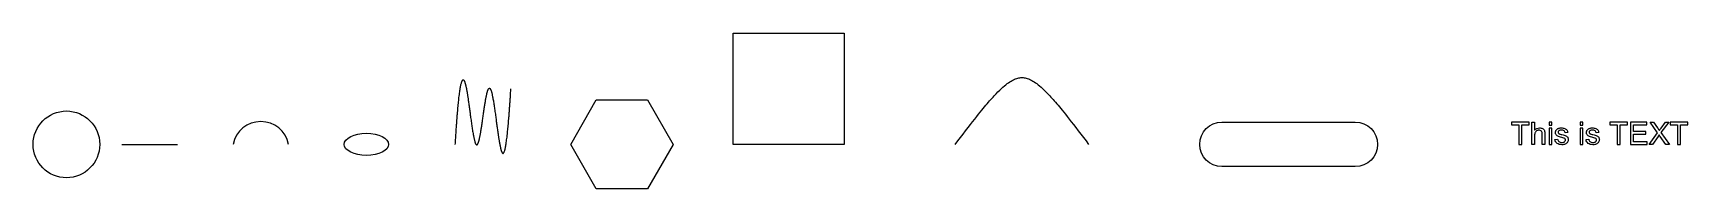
# Model space of a CAD drawing. Extents: x -0.015 to 0.73, y -0.02 to 0.05.
import ezdxf

# ---------------------------------------------------------------- set-up
doc = ezdxf.new("R2010")
doc.units = 13

msp = doc.modelspace()

# ---------------------------------------------------------------- linework, layer by layer
for p, q in [((0.65945, 0), (0.65945, 0.01)), ((0.65945, 0.01), (0.66068, 0.01)), ((0.66068, 0.01), (0.66068, 0.00641)), ((0.71602, 0.00521), (0.71261, 0.01)), ((0.71261, 0.01), (0.71419, 0.01)), ((0.71419, 0.01), (0.716, 0.00744)), ((0.72105, 0.01), (0.71754, 0.00529)), ((0.7176, 0.00735), (0.71961, 0.01)), ((0.71961, 0.01), (0.72105, 0.01)), ((0.025, 0), (0.05, 0)), ((0.66068, 0), (0.65945, 0)), ((0.66068, 0.00396), (0.66068, 0)), ((0.66413, 0), (0.66413, 0.00459)), ((0.66535, 0), (0.66413, 0)), ((0.66535, 0.00459), (0.66535, 0)), ((0.66984, 0.00216), (0.67105, 0.00235)), ((0.67558, 0.00538), (0.67438, 0.00521)), ((0.68381, 0.00216), (0.68502, 0.00235)), ((0.68955, 0.00538), (0.68835, 0.00521)), ((0.71216, 0), (0.71602, 0.00521)), ((0.71374, 0), (0.71216, 0)), ((0.71626, 0.00349), (0.71374, 0)), ((0.71969, 0), (0.71717, 0.00357)), ((0.71754, 0.00529), (0.72132, 0)), ((0.72132, 0), (0.71969, 0))]:
    msp.add_line(p, q)
for points in [[(0.35, 0), (0.3, 0), (0.3, 0.05), (0.35, 0.05)], [(0.22691, 0), (0.23845, 0.02), (0.26155, 0.02), (0.27309, 0), (0.26155, -0.02), (0.23845, -0.02)], [(0.65362, 0.00882), (0.65362, 0), (0.65495, 0), (0.65495, 0.00882), (0.65825, 0.00882), (0.65825, 0.01), (0.65033, 0.01), (0.65033, 0.00882)], [(0.66723, 0.01), (0.66723, 0.00859), (0.66846, 0.00859), (0.66846, 0.01)], [(0.6812, 0.01), (0.6812, 0.00859), (0.68243, 0.00859), (0.68243, 0.01)], [(0.69786, 0.00882), (0.69786, 0), (0.69919, 0), (0.69919, 0.00882), (0.7025, 0.00882), (0.7025, 0.01), (0.69457, 0.01), (0.69457, 0.00882)], [(0.70388, 0.01), (0.70388, 0), (0.71134, 0), (0.71134, 0.00118), (0.7052, 0.00118), (0.7052, 0.00458), (0.71074, 0.00458), (0.71074, 0.00576), (0.7052, 0.00576), (0.7052, 0.00882), (0.71111, 0.00882), (0.71111, 0.01)], [(0.72503, 0.00882), (0.72503, 0), (0.72636, 0), (0.72636, 0.00882), (0.72967, 0.00882), (0.72967, 0.01), (0.72174, 0.01), (0.72174, 0.00882)], [(0.66723, 0.00724), (0.66723, 0), (0.66846, 0), (0.66846, 0.00724)], [(0.6812, 0.00724), (0.6812, 0), (0.68243, 0), (0.68243, 0.00724)]]:
    msp.add_lwpolyline(points, close=True)
msp.add_lwpolyline([(0.52, 0.01), (0.58, 0.01, -1), (0.58, -0.01), (0.52, -0.01, -1)], format="xyb", close=True)
msp.add_circle((0, 0), 0.015)
msp.add_arc((0.0875, -0.0025), 0.01275, 11.30993, 168.69007)
msp.add_ellipse((0.135, 0), major_axis=(-0.01, 0), ratio=0.5)
msp.add_rational_spline([(0.4, 0), (0.43, 0.04), (0.46, 0)], [1, 3, 1], degree=2)
msp.add_open_spline([(0.175, 0), (0.1752, 0.00335), (0.1756, 0.00956), (0.1762, 0.01742), (0.177, 0.02496), (0.178, 0.02955), (0.179, 0.02959), (0.18, 0.0257), (0.181, 0.01898), (0.182, 0.01114), (0.183, 0.00411), (0.184, -0.00034), (0.185, -0.001), (0.186, 0.0024), (0.187, 0.00877), (0.188, 0.01623), (0.189, 0.0226), (0.19, 0.026), (0.191, 0.02534), (0.192, 0.02089), (0.193, 0.01386), (0.194, 0.00602), (0.195, -0.0007), (0.196, -0.00459), (0.197, -0.00455), (0.198, 0.00004), (0.1988, 0.00758), (0.1994, 0.01544), (0.1998, 0.02165), (0.2, 0.025)], degree=5)
for points, knots in [([(0.66068, 0.00641), (0.66099, 0.0067), (0.6616, 0.00728), (0.66243, 0.00737), (0.66285, 0.00741)], [0, 0, 0, 0, 0.1225868, 0.244862, 0.244862, 0.244862, 0.244862]), ([(0.66089, 0.0053), (0.66083, 0.00511), (0.66069, 0.00467), (0.66069, 0.00422), (0.66068, 0.00396)], [0, 0, 0, 0, 0.0596481, 0.1358773, 0.1358773, 0.1358773, 0.1358773]), ([(0.66157, 0.00607), (0.66142, 0.00597), (0.66113, 0.00577), (0.66097, 0.00545), (0.66089, 0.0053)], [0, 0, 0, 0, 0.0529865, 0.1042967, 0.1042967, 0.1042967, 0.1042967]), ([(0.6626, 0.00635), (0.66242, 0.00634), (0.66206, 0.00631), (0.66173, 0.00615), (0.66157, 0.00607)], [0, 0, 0, 0, 0.0534211, 0.1074753, 0.1074753, 0.1074753, 0.1074753]), ([(0.66373, 0.00593), (0.66357, 0.00605), (0.66324, 0.00631), (0.66282, 0.00634), (0.6626, 0.00635)], [0, 0, 0, 0, 0.0575394, 0.1231007, 0.1231007, 0.1231007, 0.1231007]), ([(0.66285, 0.00741), (0.66311, 0.0074), (0.66359, 0.00738), (0.66404, 0.00718), (0.66425, 0.00709)], [0, 0, 0, 0, 0.0756216, 0.1444922, 0.1444922, 0.1444922, 0.1444922]), ([(0.66413, 0.00459), (0.66412, 0.00486), (0.66411, 0.00535), (0.66384, 0.00575), (0.66373, 0.00593)], [0, 0, 0, 0, 0.0801763, 0.1423399, 0.1423399, 0.1423399, 0.1423399]), ([(0.66425, 0.00709), (0.66443, 0.00698), (0.66479, 0.00676), (0.665, 0.00639), (0.6651, 0.00621)], [0, 0, 0, 0, 0.0633876, 0.1237657, 0.1237657, 0.1237657, 0.1237657]), ([(0.6651, 0.00621), (0.66517, 0.00599), (0.66535, 0.00546), (0.66535, 0.00491), (0.66535, 0.00459)], [0, 0, 0, 0, 0.0711878, 0.1651981, 0.1651981, 0.1651981, 0.1651981]), ([(0.67078, 0.00042), (0.67056, 0.00065), (0.67007, 0.00114), (0.66992, 0.00181), (0.66984, 0.00216)], [0, 0, 0, 0, 0.0947504, 0.201391, 0.201391, 0.201391, 0.201391]), ([(0.67004, 0.00532), (0.67005, 0.00548), (0.67007, 0.00579), (0.6702, 0.00608), (0.67026, 0.00622)], [0, 0, 0, 0, 0.04696866, 0.09312665, 0.09312665, 0.09312665, 0.09312665]), ([(0.67031, 0.00435), (0.67023, 0.0045), (0.67007, 0.0048), (0.67005, 0.00515), (0.67004, 0.00532)], [0, 0, 0, 0, 0.0505174, 0.1018649, 0.1018649, 0.1018649, 0.1018649]), ([(0.67026, 0.00622), (0.67034, 0.00635), (0.6705, 0.00661), (0.67075, 0.00681), (0.67087, 0.0069)], [0, 0, 0, 0, 0.0459566, 0.0919625, 0.0919625, 0.0919625, 0.0919625]), ([(0.6711, 0.00366), (0.67094, 0.00375), (0.67063, 0.00392), (0.67041, 0.00421), (0.67031, 0.00435)], [0, 0, 0, 0, 0.0546334, 0.1060553, 0.1060553, 0.1060553, 0.1060553]), ([(0.67293, -0.00016), (0.67251, -0.00015), (0.67174, -0.00013), (0.67108, 0.00025), (0.67078, 0.00042)], [0, 0, 0, 0, 0.1252646, 0.2261701, 0.2261701, 0.2261701, 0.2261701]), ([(0.67087, 0.0069), (0.67098, 0.00697), (0.67122, 0.00713), (0.6715, 0.00721), (0.67165, 0.00726)], [0, 0, 0, 0, 0.03907843, 0.08623311, 0.08623311, 0.08623311, 0.08623311]), ([(0.67105, 0.00235), (0.6711, 0.00213), (0.67118, 0.0017), (0.67148, 0.00138), (0.67162, 0.00123)], [0, 0, 0, 0, 0.0673044, 0.1278142, 0.1278142, 0.1278142, 0.1278142]), ([(0.67297, 0.00307), (0.67259, 0.00317), (0.67195, 0.00333), (0.67134, 0.00356), (0.6711, 0.00366)], [0, 0, 0, 0, 0.1186825, 0.1964938, 0.1964938, 0.1964938, 0.1964938]), ([(0.67159, 0.00612), (0.67148, 0.00603), (0.67128, 0.00585), (0.67125, 0.00559), (0.67123, 0.00546)], [0, 0, 0, 0, 0.04070149, 0.07697509, 0.07697509, 0.07697509, 0.07697509]), ([(0.67123, 0.00546), (0.67123, 0.00539), (0.67125, 0.00523), (0.67133, 0.0051), (0.67138, 0.00503)], [0, 0, 0, 0, 0.02298896, 0.04619451, 0.04619451, 0.04619451, 0.04619451]), ([(0.67138, 0.00503), (0.67144, 0.00497), (0.67157, 0.00483), (0.67175, 0.00475), (0.67185, 0.00471)], [0, 0, 0, 0, 0.02642148, 0.05784984, 0.05784984, 0.05784984, 0.05784984]), ([(0.6728, 0.0064), (0.67255, 0.0064), (0.67212, 0.00639), (0.67175, 0.0062), (0.67159, 0.00612)], [0, 0, 0, 0, 0.0728126, 0.1254344, 0.1254344, 0.1254344, 0.1254344]), ([(0.67162, 0.00123), (0.6718, 0.00112), (0.6722, 0.00087), (0.67267, 0.00086), (0.67293, 0.00085)], [0, 0, 0, 0, 0.0631552, 0.1383935, 0.1383935, 0.1383935, 0.1383935]), ([(0.67165, 0.00726), (0.67182, 0.0073), (0.67217, 0.00739), (0.67252, 0.0074), (0.67271, 0.00741)], [0, 0, 0, 0, 0.052412, 0.1073606, 0.1073606, 0.1073606, 0.1073606]), ([(0.67185, 0.00471), (0.67197, 0.00467), (0.67233, 0.00456), (0.67269, 0.00446), (0.67293, 0.00439)], [0, 0, 0, 0, 0.0380271, 0.1129163, 0.1129163, 0.1129163, 0.1129163]), ([(0.67271, 0.00741), (0.67298, 0.0074), (0.67349, 0.00739), (0.67397, 0.00723), (0.67421, 0.00716)], [0, 0, 0, 0, 0.0802998, 0.1523557, 0.1523557, 0.1523557, 0.1523557]), ([(0.67391, 0.00608), (0.67375, 0.00618), (0.67341, 0.00638), (0.67301, 0.00639), (0.6728, 0.0064)], [0, 0, 0, 0, 0.0528513, 0.116857, 0.116857, 0.116857, 0.116857]), ([(0.67293, 0.00439), (0.6733, 0.00429), (0.67392, 0.00413), (0.67451, 0.00391), (0.67475, 0.00382)], [0, 0, 0, 0, 0.1150254, 0.1905922, 0.1905922, 0.1905922, 0.1905922]), ([(0.67293, 0.00085), (0.67318, 0.00085), (0.67363, 0.00086), (0.67401, 0.00109), (0.67418, 0.00119)], [0, 0, 0, 0, 0.0741715, 0.1320943, 0.1320943, 0.1320943, 0.1320943]), ([(0.67446, 0.00013), (0.67422, 0.00005), (0.67373, -0.00013), (0.67321, -0.00015), (0.67293, -0.00016)], [0, 0, 0, 0, 0.075327, 0.1564989, 0.1564989, 0.1564989, 0.1564989]), ([(0.67423, 0.00265), (0.67408, 0.00272), (0.67368, 0.0029), (0.67325, 0.003), (0.67297, 0.00307)], [0, 0, 0, 0, 0.0477627, 0.1324656, 0.1324656, 0.1324656, 0.1324656]), ([(0.67438, 0.00521), (0.67434, 0.00539), (0.67427, 0.00572), (0.67402, 0.00597), (0.67391, 0.00608)], [0, 0, 0, 0, 0.0522859, 0.1012497, 0.1012497, 0.1012497, 0.1012497]), ([(0.67418, 0.00119), (0.6743, 0.00131), (0.67453, 0.00153), (0.67457, 0.00185), (0.67459, 0.002)], [0, 0, 0, 0, 0.04840828, 0.09299851, 0.09299851, 0.09299851, 0.09299851]), ([(0.67421, 0.00716), (0.6744, 0.00708), (0.67477, 0.00692), (0.67503, 0.00663), (0.67516, 0.0065)], [0, 0, 0, 0, 0.0630375, 0.1173113, 0.1173113, 0.1173113, 0.1173113]), ([(0.67459, 0.002), (0.67457, 0.00213), (0.67454, 0.0024), (0.67433, 0.00257), (0.67423, 0.00265)], [0, 0, 0, 0, 0.03825892, 0.07745794, 0.07745794, 0.07745794, 0.07745794]), ([(0.67549, 0.00097), (0.67536, 0.0008), (0.67508, 0.00044), (0.67467, 0.00024), (0.67446, 0.00013)], [0, 0, 0, 0, 0.0650074, 0.1345398, 0.1345398, 0.1345398, 0.1345398]), ([(0.67475, 0.00382), (0.67491, 0.00374), (0.67523, 0.00359), (0.67545, 0.00331), (0.67556, 0.00318)], [0, 0, 0, 0, 0.0534041, 0.1044393, 0.1044393, 0.1044393, 0.1044393]), ([(0.67516, 0.0065), (0.67525, 0.00634), (0.67546, 0.00599), (0.67554, 0.00559), (0.67558, 0.00538)], [0, 0, 0, 0, 0.0554584, 0.120727, 0.120727, 0.120727, 0.120727]), ([(0.67585, 0.00213), (0.67584, 0.00193), (0.6758, 0.00151), (0.6756, 0.00115), (0.67549, 0.00097)], [0, 0, 0, 0, 0.0602696, 0.1223954, 0.1223954, 0.1223954, 0.1223954]), ([(0.67556, 0.00318), (0.67564, 0.00302), (0.67583, 0.0027), (0.67584, 0.00232), (0.67585, 0.00213)], [0, 0, 0, 0, 0.0522633, 0.1103677, 0.1103677, 0.1103677, 0.1103677]), ([(0.68475, 0.00042), (0.68452, 0.00065), (0.68404, 0.00114), (0.68389, 0.00181), (0.68381, 0.00216)], [0, 0, 0, 0, 0.0947504, 0.201391, 0.201391, 0.201391, 0.201391]), ([(0.68401, 0.00532), (0.68402, 0.00548), (0.68404, 0.00579), (0.68417, 0.00608), (0.68423, 0.00622)], [0, 0, 0, 0, 0.04696866, 0.09312665, 0.09312665, 0.09312665, 0.09312665]), ([(0.68428, 0.00435), (0.6842, 0.0045), (0.68404, 0.0048), (0.68402, 0.00515), (0.68401, 0.00532)], [0, 0, 0, 0, 0.0505174, 0.1018649, 0.1018649, 0.1018649, 0.1018649]), ([(0.68423, 0.00622), (0.68431, 0.00635), (0.68447, 0.00661), (0.68472, 0.00681), (0.68484, 0.0069)], [0, 0, 0, 0, 0.0459566, 0.0919625, 0.0919625, 0.0919625, 0.0919625]), ([(0.68507, 0.00366), (0.68491, 0.00375), (0.6846, 0.00392), (0.68438, 0.00421), (0.68428, 0.00435)], [0, 0, 0, 0, 0.0546334, 0.1060553, 0.1060553, 0.1060553, 0.1060553]), ([(0.6869, -0.00016), (0.68648, -0.00015), (0.68571, -0.00013), (0.68505, 0.00025), (0.68475, 0.00042)], [0, 0, 0, 0, 0.1252646, 0.2261701, 0.2261701, 0.2261701, 0.2261701]), ([(0.68484, 0.0069), (0.68495, 0.00697), (0.68519, 0.00713), (0.68547, 0.00721), (0.68562, 0.00726)], [0, 0, 0, 0, 0.03907843, 0.08623311, 0.08623311, 0.08623311, 0.08623311]), ([(0.68502, 0.00235), (0.68507, 0.00213), (0.68515, 0.0017), (0.68545, 0.00138), (0.68559, 0.00123)], [0, 0, 0, 0, 0.0673044, 0.1278142, 0.1278142, 0.1278142, 0.1278142]), ([(0.68694, 0.00307), (0.68656, 0.00317), (0.68592, 0.00333), (0.68531, 0.00356), (0.68507, 0.00366)], [0, 0, 0, 0, 0.1186825, 0.1964938, 0.1964938, 0.1964938, 0.1964938]), ([(0.68556, 0.00612), (0.68545, 0.00603), (0.68525, 0.00585), (0.68522, 0.00559), (0.6852, 0.00546)], [0, 0, 0, 0, 0.04070149, 0.07697509, 0.07697509, 0.07697509, 0.07697509]), ([(0.6852, 0.00546), (0.6852, 0.00539), (0.68522, 0.00523), (0.6853, 0.0051), (0.68535, 0.00503)], [0, 0, 0, 0, 0.02298896, 0.04619451, 0.04619451, 0.04619451, 0.04619451]), ([(0.68535, 0.00503), (0.68541, 0.00497), (0.68554, 0.00483), (0.68572, 0.00475), (0.68582, 0.00471)], [0, 0, 0, 0, 0.02642148, 0.05784984, 0.05784984, 0.05784984, 0.05784984]), ([(0.68677, 0.0064), (0.68652, 0.0064), (0.68609, 0.00639), (0.68572, 0.0062), (0.68556, 0.00612)], [0, 0, 0, 0, 0.0728126, 0.1254344, 0.1254344, 0.1254344, 0.1254344]), ([(0.68559, 0.00123), (0.68577, 0.00112), (0.68617, 0.00087), (0.68664, 0.00086), (0.6869, 0.00085)], [0, 0, 0, 0, 0.0631552, 0.1383935, 0.1383935, 0.1383935, 0.1383935]), ([(0.68562, 0.00726), (0.68579, 0.0073), (0.68614, 0.00739), (0.68649, 0.0074), (0.68668, 0.00741)], [0, 0, 0, 0, 0.052412, 0.1073606, 0.1073606, 0.1073606, 0.1073606]), ([(0.68582, 0.00471), (0.68594, 0.00467), (0.6863, 0.00456), (0.68666, 0.00446), (0.6869, 0.00439)], [0, 0, 0, 0, 0.0380271, 0.1129163, 0.1129163, 0.1129163, 0.1129163]), ([(0.68668, 0.00741), (0.68695, 0.0074), (0.68746, 0.00739), (0.68794, 0.00723), (0.68818, 0.00716)], [0, 0, 0, 0, 0.0802998, 0.1523557, 0.1523557, 0.1523557, 0.1523557]), ([(0.68788, 0.00608), (0.68772, 0.00618), (0.68738, 0.00638), (0.68698, 0.00639), (0.68677, 0.0064)], [0, 0, 0, 0, 0.0528513, 0.116857, 0.116857, 0.116857, 0.116857]), ([(0.6869, 0.00439), (0.68727, 0.00429), (0.68789, 0.00413), (0.68848, 0.00391), (0.68872, 0.00382)], [0, 0, 0, 0, 0.1150254, 0.1905922, 0.1905922, 0.1905922, 0.1905922]), ([(0.6869, 0.00085), (0.68715, 0.00085), (0.6876, 0.00086), (0.68798, 0.00109), (0.68815, 0.00119)], [0, 0, 0, 0, 0.0741715, 0.1320943, 0.1320943, 0.1320943, 0.1320943]), ([(0.68843, 0.00013), (0.68819, 0.00005), (0.6877, -0.00013), (0.68718, -0.00015), (0.6869, -0.00016)], [0, 0, 0, 0, 0.075327, 0.1564989, 0.1564989, 0.1564989, 0.1564989]), ([(0.6882, 0.00265), (0.68805, 0.00272), (0.68765, 0.0029), (0.68722, 0.003), (0.68694, 0.00307)], [0, 0, 0, 0, 0.0477627, 0.1324656, 0.1324656, 0.1324656, 0.1324656]), ([(0.68835, 0.00521), (0.68831, 0.00539), (0.68824, 0.00572), (0.68799, 0.00597), (0.68788, 0.00608)], [0, 0, 0, 0, 0.0522859, 0.1012497, 0.1012497, 0.1012497, 0.1012497]), ([(0.68815, 0.00119), (0.68827, 0.00131), (0.6885, 0.00153), (0.68854, 0.00185), (0.68856, 0.002)], [0, 0, 0, 0, 0.04840828, 0.09299851, 0.09299851, 0.09299851, 0.09299851]), ([(0.68818, 0.00716), (0.68837, 0.00708), (0.68874, 0.00692), (0.689, 0.00663), (0.68913, 0.0065)], [0, 0, 0, 0, 0.0630375, 0.1173113, 0.1173113, 0.1173113, 0.1173113]), ([(0.68856, 0.002), (0.68854, 0.00213), (0.68851, 0.0024), (0.6883, 0.00257), (0.6882, 0.00265)], [0, 0, 0, 0, 0.03825892, 0.07745794, 0.07745794, 0.07745794, 0.07745794]), ([(0.68946, 0.00097), (0.68933, 0.0008), (0.68905, 0.00044), (0.68864, 0.00024), (0.68843, 0.00013)], [0, 0, 0, 0, 0.0650074, 0.1345398, 0.1345398, 0.1345398, 0.1345398]), ([(0.68872, 0.00382), (0.68888, 0.00374), (0.6892, 0.00359), (0.68942, 0.00331), (0.68953, 0.00318)], [0, 0, 0, 0, 0.0534041, 0.1044393, 0.1044393, 0.1044393, 0.1044393]), ([(0.68913, 0.0065), (0.68922, 0.00634), (0.68943, 0.00599), (0.68951, 0.00559), (0.68955, 0.00538)], [0, 0, 0, 0, 0.0554584, 0.120727, 0.120727, 0.120727, 0.120727]), ([(0.68982, 0.00213), (0.68981, 0.00193), (0.68977, 0.00151), (0.68957, 0.00115), (0.68946, 0.00097)], [0, 0, 0, 0, 0.0602696, 0.1223954, 0.1223954, 0.1223954, 0.1223954]), ([(0.68953, 0.00318), (0.68961, 0.00302), (0.6898, 0.0027), (0.68981, 0.00232), (0.68982, 0.00213)], [0, 0, 0, 0, 0.0522633, 0.1103677, 0.1103677, 0.1103677, 0.1103677]), ([(0.716, 0.00744), (0.71617, 0.0072), (0.71645, 0.0068), (0.7167, 0.00638), (0.71681, 0.00621)], [0, 0, 0, 0, 0.0856152, 0.1468597, 0.1468597, 0.1468597, 0.1468597]), ([(0.71673, 0.00424), (0.71664, 0.00408), (0.71648, 0.00383), (0.71632, 0.00358), (0.71626, 0.00349)], [0, 0, 0, 0, 0.05422918, 0.08894575, 0.08894575, 0.08894575, 0.08894575]), ([(0.71717, 0.00357), (0.7171, 0.00367), (0.71695, 0.00389), (0.71681, 0.00412), (0.71673, 0.00424)], [0, 0, 0, 0, 0.03859451, 0.07984632, 0.07984632, 0.07984632, 0.07984632]), ([(0.71681, 0.00621), (0.71693, 0.00639), (0.71718, 0.00679), (0.71745, 0.00715), (0.7176, 0.00735)], [0, 0, 0, 0, 0.066644, 0.1387492, 0.1387492, 0.1387492, 0.1387492])]:
    msp.add_open_spline(points, degree=3, knots=knots)

doc.saveas('drawing.dxf')
